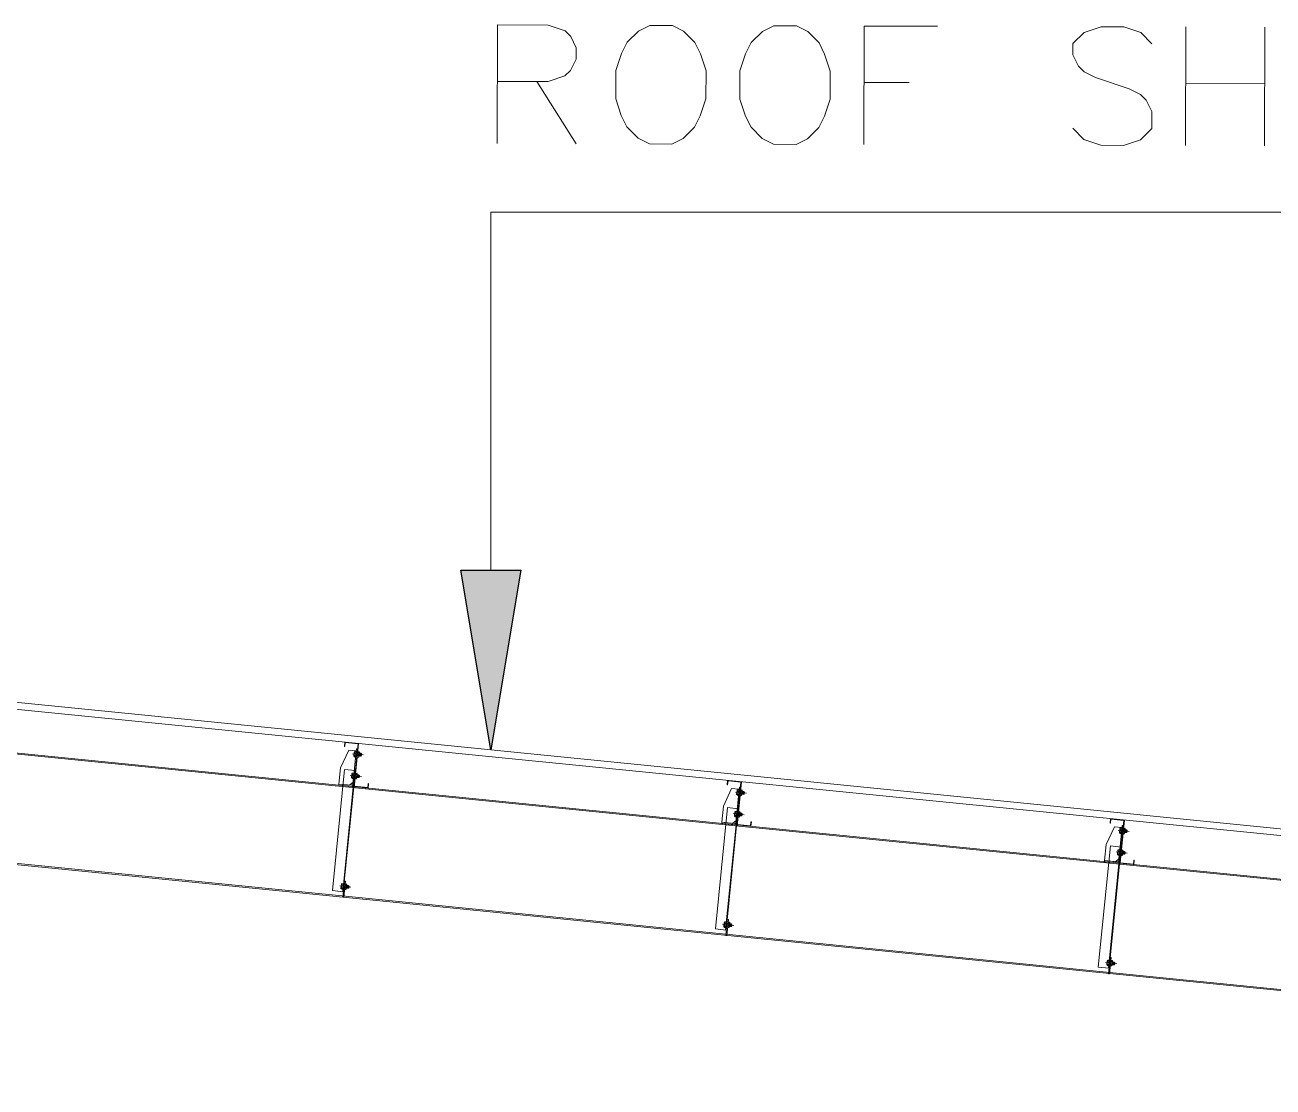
# Model space of a CAD drawing. Header units: millimetres. Extents: x 656141 to 1304589, y -54663 to 110742.
# Drawn here: x 1169830.93 to 1169839.9, y -13891.85 to -13884.22 of the extents above; entities that cross this region are included whole.
import ezdxf

# ---------------------------------------------------------------- set-up
doc = ezdxf.new("R2010")
doc.units = ezdxf.units.MM
doc.header["$LTSCALE"] = 0.35
doc.header["$MEASUREMENT"] = 0
doc.linetypes.add('CONTIN', pattern=[0, 0, 0])
doc.layers.get('0').update_dxf_attribs({"linetype": 'CONTIN'})

msp = doc.modelspace()

# ---------------------------------------------------------------- hatches: boundary and pattern name
msp.add_hatch(color=3).paths.add_polyline_path([(1169834.4923, -13888.1407), (1169834.2772, -13889.4309), (1169834.0622, -13888.1407)])

# ---------------------------------------------------------------- linework, layer by layer
at = {"color": 2, "linetype": 'Continuous', "lineweight": 15}
for p, q in [((1169839.2689, -13885.09), (1169839.2713, -13884.2384)), ((1169839.8391, -13884.2401), (1169839.8366, -13885.0916)), ((1169834.6069, -13884.6302), (1169834.8894, -13885.0771)), ((1169836.9588, -13884.6371), (1169837.2832, -13884.6381)), ((1169839.2702, -13884.6439), (1169839.8379, -13884.6456))]:
    msp.add_line(p, q, dxfattribs=at)
at = {"color": 3, "linetype": 'Continuous', "lineweight": 5}
for p, q in [((1169834.2772, -13888.1407), (1169834.2773, -13885.5697)), ((1169834.2773, -13885.5697), (1169842.4726, -13885.5699))]:
    msp.add_line(p, q, dxfattribs=at)
at = {"color": 5, "linetype": 'Continuous', "lineweight": 5}
for p, q in [((1169808.2556, -13886.8288), (1169848.0503, -13890.8082)), ((1169808.2946, -13886.8828), (1169848.0453, -13890.8578))]:
    msp.add_line(p, q, dxfattribs=at)
at = {"color": 7, "linetype": 'Continuous', "lineweight": 5}
for p, q in [((1169808.7092, -13887.2372), (1169835.6081, -13889.9271)), ((1169809.4277, -13888.1175), (1169846.896, -13891.854)), ((1169833.2951, -13889.7036), (1169833.3269, -13889.386)), ((1169836.0462, -13889.9787), (1169836.078, -13889.6611)), ((1169835.6081, -13889.9271), (1169846.5539, -13891.0217)), ((1169838.7973, -13890.2539), (1169838.8291, -13889.9362))]:
    msp.add_line(p, q, dxfattribs=at)
at = {"color": 1, "linetype": 'Continuous', "lineweight": 5}
for p, q in [((1169808.717, -13887.2458), (1169835.6073, -13889.9348)), ((1169809.4277, -13888.1097), (1169846.896, -13891.8462)), ((1169835.603, -13889.9344), (1169846.5569, -13891.0298))]:
    msp.add_line(p, q, dxfattribs=at)
at = {"color": 254, "linetype": 'Continuous', "lineweight": 9, "true_color": 0xdcdcdc}
for p, q in [((1169833.3626, -13889.4678), (1169833.283, -13889.4598)), ((1169833.3472, -13889.6227), (1169833.2675, -13889.6148)), ((1169836.1137, -13889.7429), (1169836.0341, -13889.7349)), ((1169836.0983, -13889.8979), (1169836.0186, -13889.8899)), ((1169838.8648, -13890.018), (1169838.7852, -13890.0101)), ((1169838.8494, -13890.173), (1169838.7697, -13890.165)), ((1169833.2724, -13890.4172), (1169833.1912, -13890.4091)), ((1169836.0235, -13890.6924), (1169835.9423, -13890.6842)), ((1169838.7747, -13890.9675), (1169838.6934, -13890.9593))]:
    msp.add_line(p, q, dxfattribs=at)
at = {"color": 7, "linetype": 'Continuous', "lineweight": 25}
for p, q in [((1169833.2945, -13889.4751), (1169833.2973, -13889.4472)), ((1169833.2959, -13889.4706), (1169833.2984, -13889.452)), ((1169833.2973, -13889.452), (1169833.2993, -13889.4427)), ((1169833.2984, -13889.4552), (1169833.3309, -13889.452)), ((1169833.2993, -13889.4438), (1169833.3101, -13889.4427)), ((1169833.321, -13889.4459), (1169833.3318, -13889.4448)), ((1169833.329, -13889.4738), (1169833.3315, -13889.4552)), ((1169833.3301, -13889.4786), (1169833.3329, -13889.4507)), ((1169833.3309, -13889.4552), (1169833.3329, -13889.4459)), ((1169833.3313, -13889.4726), (1169833.3327, -13889.4671)), ((1169833.3317, -13889.4744), (1169833.3348, -13889.4626)), ((1169833.3322, -13889.473), (1169833.336, -13889.4581)), ((1169833.3324, -13889.457), (1169833.3335, -13889.4561)), ((1169833.3335, -13889.457), (1169833.3347, -13889.4556)), ((1169833.3335, -13889.4747), (1169833.3381, -13889.457)), ((1169833.3347, -13889.4733), (1169833.3393, -13889.4556)), ((1169833.3347, -13889.4574), (1169833.3368, -13889.4556)), ((1169833.3368, -13889.4574), (1169833.338, -13889.456)), ((1169833.3368, -13889.4751), (1169833.3414, -13889.4574)), ((1169833.338, -13889.4736), (1169833.3426, -13889.456)), ((1169833.338, -13889.4577), (1169833.3401, -13889.456)), ((1169833.3401, -13889.4577), (1169833.3413, -13889.4563)), ((1169833.3401, -13889.4754), (1169833.3447, -13889.4577)), ((1169833.3413, -13889.4739), (1169833.3459, -13889.4563)), ((1169833.3413, -13889.4581), (1169833.3434, -13889.4563)), ((1169833.3434, -13889.4581), (1169833.3446, -13889.4566)), ((1169833.3434, -13889.4688), (1169833.3462, -13889.4581)), ((1169833.3446, -13889.4636), (1169833.3465, -13889.4566)), ((1169833.3446, -13889.4584), (1169833.3467, -13889.4566)), ((1169833.3459, -13889.4739), (1169833.3467, -13889.4584)), ((1169833.3459, -13889.4739), (1169833.3483, -13889.4664)), ((1169833.3467, -13889.4664), (1169833.3483, -13889.4584)), ((1169833.2945, -13889.4799), (1169833.2965, -13889.4706)), ((1169833.2956, -13889.481), (1169833.3064, -13889.4799)), ((1169833.2965, -13889.4738), (1169833.329, -13889.4706)), ((1169833.3173, -13889.4831), (1169833.3281, -13889.4821)), ((1169833.3281, -13889.4831), (1169833.3301, -13889.4738)), ((1169833.3306, -13889.4741), (1169833.3315, -13889.474)), ((1169833.3308, -13889.4741), (1169833.3315, -13889.4715)), ((1169833.3315, -13889.4741), (1169833.3327, -13889.4726)), ((1169833.3327, -13889.4744), (1169833.3348, -13889.4726)), ((1169833.3348, -13889.4744), (1169833.336, -13889.473)), ((1169833.336, -13889.4747), (1169833.3381, -13889.473)), ((1169833.3381, -13889.4747), (1169833.3393, -13889.4733)), ((1169833.3393, -13889.4751), (1169833.3414, -13889.4733)), ((1169833.3414, -13889.4751), (1169833.3426, -13889.4736)), ((1169833.3426, -13889.4754), (1169833.3447, -13889.4736)), ((1169833.3447, -13889.4754), (1169833.3459, -13889.4739)), ((1169833.279, -13889.63), (1169833.2818, -13889.6021)), ((1169833.279, -13889.6348), (1169833.281, -13889.6255)), ((1169833.2801, -13889.6359), (1169833.2909, -13889.6348)), ((1169833.2804, -13889.6255), (1169833.2829, -13889.6069)), ((1169833.281, -13889.6288), (1169833.3136, -13889.6255)), ((1169833.2818, -13889.6069), (1169833.2838, -13889.5976)), ((1169833.2829, -13889.6102), (1169833.3154, -13889.6069)), ((1169833.2838, -13889.5987), (1169833.2947, -13889.5976)), ((1169833.3018, -13889.6381), (1169833.3126, -13889.637)), ((1169833.3055, -13889.6009), (1169833.3163, -13889.5998)), ((1169833.3126, -13889.6381), (1169833.3146, -13889.6288)), ((1169833.3136, -13889.6288), (1169833.316, -13889.6102)), ((1169833.3146, -13889.6336), (1169833.3174, -13889.6057)), ((1169833.3151, -13889.629), (1169833.316, -13889.6289)), ((1169833.3153, -13889.629), (1169833.316, -13889.6265)), ((1169833.3154, -13889.6102), (1169833.3174, -13889.6009)), ((1169833.3158, -13889.6276), (1169833.3172, -13889.622)), ((1169833.316, -13889.629), (1169833.3172, -13889.6276)), ((1169833.3162, -13889.6293), (1169833.3193, -13889.6176)), ((1169833.3167, -13889.6279), (1169833.3205, -13889.6131)), ((1169833.3169, -13889.612), (1169833.318, -13889.6111)), ((1169833.3172, -13889.6293), (1169833.3193, -13889.6276)), ((1169833.318, -13889.612), (1169833.3192, -13889.6106)), ((1169833.318, -13889.6297), (1169833.3226, -13889.612)), ((1169833.3192, -13889.6282), (1169833.3238, -13889.6106)), ((1169833.3192, -13889.6123), (1169833.3213, -13889.6106)), ((1169833.3193, -13889.6293), (1169833.3205, -13889.6279)), ((1169833.3205, -13889.6297), (1169833.3226, -13889.6279)), ((1169833.3213, -13889.6123), (1169833.3225, -13889.6109)), ((1169833.3213, -13889.63), (1169833.3259, -13889.6123)), ((1169833.3225, -13889.6286), (1169833.3271, -13889.6109)), ((1169833.3225, -13889.6127), (1169833.3246, -13889.6109)), ((1169833.3226, -13889.6297), (1169833.3238, -13889.6282)), ((1169833.3238, -13889.63), (1169833.3259, -13889.6282)), ((1169833.3246, -13889.6127), (1169833.3258, -13889.6112)), ((1169833.3246, -13889.6304), (1169833.3292, -13889.6127)), ((1169833.3258, -13889.6289), (1169833.3304, -13889.6112)), ((1169833.3258, -13889.613), (1169833.3279, -13889.6112)), ((1169833.3259, -13889.63), (1169833.3271, -13889.6286)), ((1169833.3271, -13889.6304), (1169833.3292, -13889.6286)), ((1169833.3279, -13889.613), (1169833.3291, -13889.6116)), ((1169833.3279, -13889.6237), (1169833.3307, -13889.613)), ((1169833.3291, -13889.6185), (1169833.331, -13889.6116)), ((1169833.3291, -13889.6133), (1169833.3312, -13889.6116)), ((1169833.3292, -13889.6304), (1169833.3304, -13889.6289)), ((1169833.3304, -13889.6289), (1169833.3312, -13889.6133)), ((1169833.3304, -13889.6289), (1169833.3328, -13889.6213)), ((1169833.3312, -13889.6213), (1169833.3328, -13889.6133)), ((1169836.0456, -13889.7502), (1169836.0484, -13889.7223)), ((1169836.047, -13889.7457), (1169836.0495, -13889.7271)), ((1169836.0484, -13889.7271), (1169836.0504, -13889.7178)), ((1169836.0495, -13889.7303), (1169836.082, -13889.7271)), ((1169836.0504, -13889.7189), (1169836.0613, -13889.7178)), ((1169836.0721, -13889.7211), (1169836.0829, -13889.72)), ((1169836.0801, -13889.7489), (1169836.0826, -13889.7303)), ((1169836.0812, -13889.7537), (1169836.084, -13889.7259)), ((1169836.082, -13889.7303), (1169836.084, -13889.7211)), ((1169836.0828, -13889.7495), (1169836.0859, -13889.7377)), ((1169836.0833, -13889.7481), (1169836.0871, -13889.7333)), ((1169836.0835, -13889.7322), (1169836.0846, -13889.7312)), ((1169836.0846, -13889.7322), (1169836.0858, -13889.7307)), ((1169836.0846, -13889.7499), (1169836.0892, -13889.7322)), ((1169836.0858, -13889.7484), (1169836.0904, -13889.7307)), ((1169836.0858, -13889.7325), (1169836.0879, -13889.7307)), ((1169836.0879, -13889.7325), (1169836.0891, -13889.731)), ((1169836.0879, -13889.7502), (1169836.0925, -13889.7325)), ((1169836.0891, -13889.7487), (1169836.0937, -13889.731)), ((1169836.0891, -13889.7328), (1169836.0912, -13889.731)), ((1169836.0912, -13889.7328), (1169836.0925, -13889.7314)), ((1169836.0912, -13889.7505), (1169836.0958, -13889.7328)), ((1169836.0925, -13889.7491), (1169836.097, -13889.7314)), ((1169836.0925, -13889.7332), (1169836.0945, -13889.7314)), ((1169836.0945, -13889.7332), (1169836.0957, -13889.7317)), ((1169836.0945, -13889.7439), (1169836.0973, -13889.7332)), ((1169836.0957, -13889.7387), (1169836.0976, -13889.7317)), ((1169836.0957, -13889.7335), (1169836.0978, -13889.7317)), ((1169836.097, -13889.7491), (1169836.0978, -13889.7335)), ((1169836.0978, -13889.7415), (1169836.0994, -13889.7335)), ((1169836.0456, -13889.755), (1169836.0476, -13889.7457)), ((1169836.0467, -13889.7561), (1169836.0575, -13889.755)), ((1169836.0476, -13889.7489), (1169836.0801, -13889.7457)), ((1169836.0684, -13889.7582), (1169836.0792, -13889.7572)), ((1169836.0792, -13889.7582), (1169836.0812, -13889.7489)), ((1169836.0817, -13889.7492), (1169836.0826, -13889.7491)), ((1169836.0819, -13889.7492), (1169836.0826, -13889.7466)), ((1169836.0824, -13889.7477), (1169836.0838, -13889.7422)), ((1169836.0826, -13889.7492), (1169836.0838, -13889.7477)), ((1169836.0838, -13889.7495), (1169836.0859, -13889.7477)), ((1169836.0859, -13889.7495), (1169836.0871, -13889.7481)), ((1169836.0871, -13889.7499), (1169836.0892, -13889.7481)), ((1169836.0892, -13889.7499), (1169836.0904, -13889.7484)), ((1169836.0904, -13889.7502), (1169836.0925, -13889.7484)), ((1169836.0925, -13889.7502), (1169836.0937, -13889.7487)), ((1169836.0937, -13889.7505), (1169836.0958, -13889.7487)), ((1169836.0958, -13889.7505), (1169836.097, -13889.7491)), ((1169836.097, -13889.7491), (1169836.0994, -13889.7415)), ((1169836.0301, -13889.9051), (1169836.0329, -13889.8772)), ((1169836.0301, -13889.9099), (1169836.0321, -13889.9006)), ((1169836.0312, -13889.911), (1169836.0421, -13889.9099)), ((1169836.0315, -13889.9006), (1169836.034, -13889.882)), ((1169836.0321, -13889.9039), (1169836.0647, -13889.9006)), ((1169836.0329, -13889.882), (1169836.0349, -13889.8728)), ((1169836.034, -13889.8853), (1169836.0665, -13889.882)), ((1169836.0349, -13889.8738), (1169836.0458, -13889.8728)), ((1169836.0529, -13889.9132), (1169836.0637, -13889.9121)), ((1169836.0566, -13889.876), (1169836.0674, -13889.8749)), ((1169836.0637, -13889.9132), (1169836.0657, -13889.9039)), ((1169836.0647, -13889.9039), (1169836.0671, -13889.8853)), ((1169836.0657, -13889.9087), (1169836.0685, -13889.8808)), ((1169836.0662, -13889.9041), (1169836.0671, -13889.9041)), ((1169836.0664, -13889.9041), (1169836.0671, -13889.9016)), ((1169836.0665, -13889.8853), (1169836.0685, -13889.876)), ((1169836.0669, -13889.9027), (1169836.0683, -13889.8971)), ((1169836.0671, -13889.9041), (1169836.0683, -13889.9027)), ((1169836.0673, -13889.9045), (1169836.0704, -13889.8927)), ((1169836.0678, -13889.903), (1169836.0716, -13889.8882)), ((1169836.068, -13889.8871), (1169836.0691, -13889.8862)), ((1169836.0683, -13889.9045), (1169836.0704, -13889.9027)), ((1169836.0691, -13889.8871), (1169836.0703, -13889.8857)), ((1169836.0691, -13889.9048), (1169836.0737, -13889.8871)), ((1169836.0703, -13889.9033), (1169836.0749, -13889.8857)), ((1169836.0703, -13889.8875), (1169836.0724, -13889.8857)), ((1169836.0704, -13889.9045), (1169836.0716, -13889.903)), ((1169836.0716, -13889.9048), (1169836.0737, -13889.903)), ((1169836.0724, -13889.8875), (1169836.0736, -13889.886)), ((1169836.0724, -13889.9051), (1169836.077, -13889.8875)), ((1169836.0736, -13889.9037), (1169836.0782, -13889.886)), ((1169836.0736, -13889.8878), (1169836.0757, -13889.886)), ((1169836.0737, -13889.9048), (1169836.0749, -13889.9033)), ((1169836.0749, -13889.9051), (1169836.077, -13889.9033)), ((1169836.0757, -13889.8878), (1169836.0769, -13889.8863)), ((1169836.0757, -13889.9055), (1169836.0803, -13889.8878)), ((1169836.0769, -13889.904), (1169836.0815, -13889.8863)), ((1169836.0769, -13889.8881), (1169836.079, -13889.8863)), ((1169836.077, -13889.9051), (1169836.0782, -13889.9037)), ((1169836.0782, -13889.9055), (1169836.0803, -13889.9037)), ((1169836.079, -13889.8881), (1169836.0802, -13889.8867)), ((1169836.079, -13889.8988), (1169836.0818, -13889.8881)), ((1169836.0802, -13889.8936), (1169836.0821, -13889.8867)), ((1169836.0802, -13889.8885), (1169836.0823, -13889.8867)), ((1169836.0803, -13889.9055), (1169836.0815, -13889.904)), ((1169836.0815, -13889.904), (1169836.0823, -13889.8885)), ((1169836.0815, -13889.904), (1169836.0839, -13889.8964)), ((1169836.0823, -13889.8964), (1169836.0839, -13889.8885)), ((1169838.7967, -13890.0253), (1169838.7995, -13889.9974)), ((1169838.7981, -13890.0208), (1169838.8006, -13890.0022)), ((1169838.7995, -13890.0022), (1169838.8015, -13889.9929)), ((1169838.8006, -13890.0054), (1169838.8331, -13890.0022)), ((1169838.8015, -13889.994), (1169838.8124, -13889.9929)), ((1169838.8232, -13889.9962), (1169838.834, -13889.9951)), ((1169838.8312, -13890.0241), (1169838.8337, -13890.0054)), ((1169838.8323, -13890.0289), (1169838.8351, -13890.001)), ((1169838.8331, -13890.0054), (1169838.8351, -13889.9962)), ((1169838.8346, -13890.0073), (1169838.8357, -13890.0063)), ((1169838.8357, -13890.0073), (1169838.8369, -13890.0058)), ((1169838.8369, -13890.0235), (1169838.8415, -13890.0058)), ((1169838.8369, -13890.0076), (1169838.839, -13890.0058)), ((1169838.839, -13890.0076), (1169838.8402, -13890.0062)), ((1169838.8402, -13890.0239), (1169838.8448, -13890.0062)), ((1169838.8402, -13890.0079), (1169838.8423, -13890.0062)), ((1169838.8423, -13890.0079), (1169838.8436, -13890.0065)), ((1169838.8436, -13890.0242), (1169838.8481, -13890.0065)), ((1169838.8436, -13890.0083), (1169838.8456, -13890.0065)), ((1169838.8456, -13890.0083), (1169838.8468, -13890.0068)), ((1169838.8468, -13890.0138), (1169838.8487, -13890.0068)), ((1169838.8468, -13890.0086), (1169838.8489, -13890.0068)), ((1169838.7967, -13890.0301), (1169838.7987, -13890.0208)), ((1169838.7978, -13890.0312), (1169838.8086, -13890.0301)), ((1169838.7987, -13890.0241), (1169838.8312, -13890.0208)), ((1169838.8195, -13890.0333), (1169838.8303, -13890.0322)), ((1169838.8303, -13890.0333), (1169838.8323, -13890.0241)), ((1169838.8328, -13890.0243), (1169838.8337, -13890.0242)), ((1169838.833, -13890.0243), (1169838.8337, -13890.0218)), ((1169838.8335, -13890.0229), (1169838.8349, -13890.0173)), ((1169838.8337, -13890.0243), (1169838.8349, -13890.0229)), ((1169838.8339, -13890.0246), (1169838.837, -13890.0128)), ((1169838.8344, -13890.0232), (1169838.8382, -13890.0084)), ((1169838.8349, -13890.0246), (1169838.837, -13890.0229)), ((1169838.8357, -13890.0249), (1169838.8403, -13890.0073)), ((1169838.837, -13890.0246), (1169838.8382, -13890.0232)), ((1169838.8382, -13890.0249), (1169838.8403, -13890.0232)), ((1169838.839, -13890.0253), (1169838.8436, -13890.0076)), ((1169838.8403, -13890.0249), (1169838.8415, -13890.0235)), ((1169838.8415, -13890.0253), (1169838.8436, -13890.0235)), ((1169838.8423, -13890.0256), (1169838.8469, -13890.0079)), ((1169838.8436, -13890.0253), (1169838.8448, -13890.0239)), ((1169838.8448, -13890.0256), (1169838.8469, -13890.0239)), ((1169838.8456, -13890.019), (1169838.8484, -13890.0083)), ((1169838.8469, -13890.0256), (1169838.8481, -13890.0242)), ((1169838.8481, -13890.0242), (1169838.8489, -13890.0086)), ((1169838.8481, -13890.0242), (1169838.8505, -13890.0166)), ((1169838.8489, -13890.0166), (1169838.8505, -13890.0086)), ((1169838.7812, -13890.1802), (1169838.784, -13890.1524)), ((1169838.7812, -13890.185), (1169838.7832, -13890.1758)), ((1169838.7823, -13890.1861), (1169838.7932, -13890.185)), ((1169838.7826, -13890.1758), (1169838.7851, -13890.1572)), ((1169838.7832, -13890.179), (1169838.8158, -13890.1758)), ((1169838.784, -13890.1572), (1169838.786, -13890.1479)), ((1169838.7851, -13890.1604), (1169838.8176, -13890.1572)), ((1169838.786, -13890.1489), (1169838.7969, -13890.1479)), ((1169838.8077, -13890.1511), (1169838.8185, -13890.15)), ((1169838.8148, -13890.1883), (1169838.8168, -13890.179)), ((1169838.8158, -13890.179), (1169838.8182, -13890.1604)), ((1169838.8168, -13890.1838), (1169838.8196, -13890.1559)), ((1169838.8173, -13890.1792), (1169838.8182, -13890.1791)), ((1169838.8175, -13890.1792), (1169838.8182, -13890.1767)), ((1169838.8176, -13890.1604), (1169838.8196, -13890.1511)), ((1169838.818, -13890.1778), (1169838.8194, -13890.1723)), ((1169838.8182, -13890.1792), (1169838.8194, -13890.1778)), ((1169838.8184, -13890.1796), (1169838.8215, -13890.1678)), ((1169838.8189, -13890.1781), (1169838.8227, -13890.1633)), ((1169838.8191, -13890.1622), (1169838.8202, -13890.1613)), ((1169838.8194, -13890.1796), (1169838.8215, -13890.1778)), ((1169838.8202, -13890.1622), (1169838.8214, -13890.1608)), ((1169838.8202, -13890.1799), (1169838.8248, -13890.1622)), ((1169838.8214, -13890.1785), (1169838.826, -13890.1608)), ((1169838.8214, -13890.1626), (1169838.8235, -13890.1608)), ((1169838.8215, -13890.1796), (1169838.8227, -13890.1781)), ((1169838.8227, -13890.1799), (1169838.8248, -13890.1781)), ((1169838.8235, -13890.1626), (1169838.8247, -13890.1611)), ((1169838.8235, -13890.1802), (1169838.8281, -13890.1626)), ((1169838.8247, -13890.1788), (1169838.8293, -13890.1611)), ((1169838.8247, -13890.1629), (1169838.8268, -13890.1611)), ((1169838.8248, -13890.1799), (1169838.826, -13890.1785)), ((1169838.826, -13890.1802), (1169838.8281, -13890.1785)), ((1169838.8268, -13890.1629), (1169838.8281, -13890.1614)), ((1169838.8268, -13890.1806), (1169838.8314, -13890.1629)), ((1169838.8281, -13890.1791), (1169838.8326, -13890.1614)), ((1169838.8281, -13890.1632), (1169838.8301, -13890.1614)), ((1169838.8281, -13890.1802), (1169838.8293, -13890.1788)), ((1169838.8293, -13890.1806), (1169838.8314, -13890.1788)), ((1169838.8301, -13890.1632), (1169838.8313, -13890.1618)), ((1169838.8301, -13890.1739), (1169838.8329, -13890.1632)), ((1169838.8313, -13890.1687), (1169838.8332, -13890.1618)), ((1169838.8313, -13890.1636), (1169838.8334, -13890.1618)), ((1169838.8314, -13890.1806), (1169838.8326, -13890.1791)), ((1169838.8326, -13890.1791), (1169838.8334, -13890.1636)), ((1169838.8326, -13890.1791), (1169838.835, -13890.1715)), ((1169838.8334, -13890.1715), (1169838.835, -13890.1636)), ((1169838.804, -13890.1883), (1169838.8148, -13890.1872)), ((1169833.2027, -13890.4244), (1169833.2055, -13890.3965)), ((1169833.2027, -13890.4292), (1169833.2047, -13890.4199)), ((1169833.2038, -13890.4303), (1169833.2147, -13890.4292)), ((1169833.2041, -13890.4199), (1169833.2066, -13890.4013)), ((1169833.2047, -13890.4233), (1169833.2388, -13890.4199)), ((1169833.2055, -13890.4013), (1169833.2075, -13890.392)), ((1169833.2066, -13890.4047), (1169833.2407, -13890.4013)), ((1169833.2075, -13890.3931), (1169833.2184, -13890.392)), ((1169833.227, -13890.4326), (1169833.2379, -13890.4315)), ((1169833.2307, -13890.3954), (1169833.2416, -13890.3943)), ((1169833.2379, -13890.4326), (1169833.2399, -13890.4233)), ((1169833.2388, -13890.4233), (1169833.2413, -13890.4047)), ((1169833.2399, -13890.4281), (1169833.2427, -13890.4002)), ((1169833.2404, -13890.4235), (1169833.2412, -13890.4234)), ((1169833.2406, -13890.4235), (1169833.2412, -13890.421)), ((1169833.2407, -13890.4047), (1169833.2427, -13890.3954)), ((1169833.2411, -13890.4221), (1169833.2425, -13890.4165)), ((1169833.2412, -13890.4235), (1169833.2425, -13890.4221)), ((1169833.2415, -13890.4239), (1169833.2446, -13890.4121)), ((1169833.242, -13890.4224), (1169833.2458, -13890.4076)), ((1169833.2421, -13890.4065), (1169833.2433, -13890.4056)), ((1169833.2425, -13890.4239), (1169833.2446, -13890.4221)), ((1169833.2433, -13890.4065), (1169833.2445, -13890.4051)), ((1169833.2433, -13890.4242), (1169833.2479, -13890.4065)), ((1169833.2445, -13890.4227), (1169833.2491, -13890.4051)), ((1169833.2445, -13890.4068), (1169833.2466, -13890.4051)), ((1169833.2446, -13890.4239), (1169833.2458, -13890.4224)), ((1169833.2458, -13890.4242), (1169833.2479, -13890.4224)), ((1169833.2466, -13890.4068), (1169833.2478, -13890.4054)), ((1169833.2466, -13890.4245), (1169833.2512, -13890.4068)), ((1169833.2478, -13890.4231), (1169833.2524, -13890.4054)), ((1169833.2478, -13890.4072), (1169833.2499, -13890.4054)), ((1169833.2479, -13890.4242), (1169833.2491, -13890.4227)), ((1169833.2491, -13890.4245), (1169833.2512, -13890.4227)), ((1169833.2499, -13890.4072), (1169833.2511, -13890.4057)), ((1169833.2499, -13890.4249), (1169833.2545, -13890.4072)), ((1169833.2511, -13890.4234), (1169833.2557, -13890.4057)), ((1169833.2511, -13890.4075), (1169833.2532, -13890.4057)), ((1169833.2512, -13890.4245), (1169833.2524, -13890.4231)), ((1169833.2524, -13890.4249), (1169833.2545, -13890.4231)), ((1169833.2532, -13890.4075), (1169833.2544, -13890.4061)), ((1169833.2532, -13890.4182), (1169833.256, -13890.4075)), ((1169833.2544, -13890.413), (1169833.2563, -13890.4061)), ((1169833.2544, -13890.4078), (1169833.2565, -13890.4061)), ((1169833.2545, -13890.4249), (1169833.2557, -13890.4234)), ((1169833.2557, -13890.4234), (1169833.2565, -13890.4078)), ((1169833.2557, -13890.4234), (1169833.2581, -13890.4158)), ((1169833.2565, -13890.4158), (1169833.2581, -13890.4078)), ((1169835.9538, -13890.6995), (1169835.9566, -13890.6716)), ((1169835.9538, -13890.7043), (1169835.9558, -13890.695)), ((1169835.9549, -13890.7053), (1169835.9658, -13890.7043)), ((1169835.9552, -13890.695), (1169835.9577, -13890.6764)), ((1169835.9558, -13890.6984), (1169835.9899, -13890.695)), ((1169835.9566, -13890.6764), (1169835.9586, -13890.6671)), ((1169835.9577, -13890.6798), (1169835.9918, -13890.6764)), ((1169835.9586, -13890.6682), (1169835.9695, -13890.6671)), ((1169835.9781, -13890.7077), (1169835.989, -13890.7066)), ((1169835.9818, -13890.6705), (1169835.9927, -13890.6694)), ((1169835.989, -13890.7077), (1169835.991, -13890.6984)), ((1169835.9899, -13890.6984), (1169835.9924, -13890.6798)), ((1169835.991, -13890.7032), (1169835.9938, -13890.6753)), ((1169835.9915, -13890.6986), (1169835.9923, -13890.6985)), ((1169835.9917, -13890.6986), (1169835.9923, -13890.6961)), ((1169835.9918, -13890.6798), (1169835.9938, -13890.6705)), ((1169835.9922, -13890.6972), (1169835.9936, -13890.6916)), ((1169835.9923, -13890.6986), (1169835.9936, -13890.6972)), ((1169835.9926, -13890.699), (1169835.9957, -13890.6872)), ((1169835.9931, -13890.6975), (1169835.9969, -13890.6827)), ((1169835.9932, -13890.6816), (1169835.9944, -13890.6807)), ((1169835.9936, -13890.699), (1169835.9957, -13890.6972)), ((1169835.9944, -13890.6816), (1169835.9956, -13890.6802)), ((1169835.9944, -13890.6993), (1169835.999, -13890.6816)), ((1169835.9956, -13890.6978), (1169836.0002, -13890.6802)), ((1169835.9956, -13890.682), (1169835.9977, -13890.6802)), ((1169835.9957, -13890.699), (1169835.9969, -13890.6975)), ((1169835.9969, -13890.6993), (1169835.999, -13890.6975)), ((1169835.9977, -13890.682), (1169835.9989, -13890.6805)), ((1169835.9977, -13890.6996), (1169836.0023, -13890.682)), ((1169835.9989, -13890.6982), (1169836.0035, -13890.6805)), ((1169835.9989, -13890.6823), (1169836.001, -13890.6805)), ((1169835.999, -13890.6993), (1169836.0002, -13890.6978)), ((1169836.0002, -13890.6996), (1169836.0023, -13890.6978)), ((1169836.001, -13890.6823), (1169836.0022, -13890.6808)), ((1169836.001, -13890.6999), (1169836.0056, -13890.6823)), ((1169836.0022, -13890.6985), (1169836.0068, -13890.6808)), ((1169836.0022, -13890.6826), (1169836.0043, -13890.6808)), ((1169836.0023, -13890.6996), (1169836.0035, -13890.6982)), ((1169836.0035, -13890.6999), (1169836.0056, -13890.6982)), ((1169836.0043, -13890.6826), (1169836.0055, -13890.6812)), ((1169836.0043, -13890.6933), (1169836.0071, -13890.6826)), ((1169836.0055, -13890.6881), (1169836.0074, -13890.6812)), ((1169836.0055, -13890.6829), (1169836.0076, -13890.6812)), ((1169836.0056, -13890.6999), (1169836.0068, -13890.6985)), ((1169836.0068, -13890.6985), (1169836.0076, -13890.6829)), ((1169836.0068, -13890.6985), (1169836.0092, -13890.6909)), ((1169836.0076, -13890.6909), (1169836.0092, -13890.6829)), ((1169838.7049, -13890.9746), (1169838.7077, -13890.9467)), ((1169838.7049, -13890.9794), (1169838.707, -13890.9701)), ((1169838.706, -13890.9805), (1169838.7169, -13890.9794)), ((1169838.7063, -13890.9701), (1169838.7088, -13890.9515)), ((1169838.707, -13890.9735), (1169838.741, -13890.9701)), ((1169838.7077, -13890.9515), (1169838.7097, -13890.9422)), ((1169838.7088, -13890.9549), (1169838.7429, -13890.9515)), ((1169838.7097, -13890.9433), (1169838.7206, -13890.9422)), ((1169838.7292, -13890.9828), (1169838.7401, -13890.9817)), ((1169838.7329, -13890.9456), (1169838.7438, -13890.9445)), ((1169838.7401, -13890.9828), (1169838.7421, -13890.9735)), ((1169838.741, -13890.9735), (1169838.7435, -13890.9549)), ((1169838.7421, -13890.9783), (1169838.7449, -13890.9504)), ((1169838.7426, -13890.9737), (1169838.7435, -13890.9736)), ((1169838.7428, -13890.9737), (1169838.7435, -13890.9712)), ((1169838.7429, -13890.9549), (1169838.7449, -13890.9456)), ((1169838.7433, -13890.9723), (1169838.7447, -13890.9668)), ((1169838.7435, -13890.9737), (1169838.7447, -13890.9723)), ((1169838.7437, -13890.9741), (1169838.7468, -13890.9623)), ((1169838.7442, -13890.9726), (1169838.748, -13890.9578)), ((1169838.7443, -13890.9567), (1169838.7455, -13890.9558)), ((1169838.7447, -13890.9741), (1169838.7468, -13890.9723)), ((1169838.7455, -13890.9567), (1169838.7467, -13890.9553)), ((1169838.7455, -13890.9744), (1169838.7501, -13890.9567)), ((1169838.7467, -13890.973), (1169838.7513, -13890.9553)), ((1169838.7467, -13890.9571), (1169838.7488, -13890.9553)), ((1169838.7468, -13890.9741), (1169838.748, -13890.9726)), ((1169838.748, -13890.9744), (1169838.7501, -13890.9726)), ((1169838.7488, -13890.9571), (1169838.75, -13890.9556)), ((1169838.7488, -13890.9747), (1169838.7534, -13890.9571)), ((1169838.75, -13890.9733), (1169838.7546, -13890.9556)), ((1169838.75, -13890.9574), (1169838.7521, -13890.9556)), ((1169838.7501, -13890.9744), (1169838.7513, -13890.973)), ((1169838.7513, -13890.9747), (1169838.7534, -13890.973)), ((1169838.7521, -13890.9574), (1169838.7533, -13890.956)), ((1169838.7521, -13890.975), (1169838.7567, -13890.9574)), ((1169838.7533, -13890.9736), (1169838.7579, -13890.956)), ((1169838.7533, -13890.9577), (1169838.7554, -13890.956)), ((1169838.7534, -13890.9747), (1169838.7546, -13890.9733)), ((1169838.7546, -13890.975), (1169838.7567, -13890.9733)), ((1169838.7554, -13890.9577), (1169838.7566, -13890.9563)), ((1169838.7554, -13890.9684), (1169838.7582, -13890.9577)), ((1169838.7566, -13890.9632), (1169838.7585, -13890.9563)), ((1169838.7566, -13890.958), (1169838.7587, -13890.9563)), ((1169838.7567, -13890.975), (1169838.7579, -13890.9736)), ((1169838.7579, -13890.9736), (1169838.7587, -13890.958)), ((1169838.7579, -13890.9736), (1169838.7603, -13890.9661)), ((1169838.7587, -13890.9661), (1169838.7603, -13890.958))]:
    msp.add_line(p, q, dxfattribs=at)
at = {"color": 11, "linetype": 'Continuous', "lineweight": 15}
for p, q in [((1169833.2269, -13889.5716), (1169833.1398, -13890.4431)), ((1169833.2998, -13889.5789), (1169833.2126, -13890.4504)), ((1169833.3044, -13889.5794), (1169833.2173, -13890.4509)), ((1169833.3044, -13889.5794), (1169833.2269, -13889.5716)), ((1169835.978, -13889.8467), (1169835.8909, -13890.7182)), ((1169836.0509, -13889.854), (1169835.9637, -13890.7255)), ((1169836.0555, -13889.8544), (1169835.9684, -13890.7259)), ((1169836.0555, -13889.8544), (1169835.978, -13889.8467)), ((1169838.7292, -13890.1218), (1169838.642, -13890.9933)), ((1169838.802, -13890.1291), (1169838.7149, -13891.0006)), ((1169838.8066, -13890.1296), (1169838.7195, -13891.0011)), ((1169838.8066, -13890.1296), (1169838.7292, -13890.1218)), ((1169833.2173, -13890.4509), (1169833.1398, -13890.4431)), ((1169835.9684, -13890.7259), (1169835.8909, -13890.7182)), ((1169838.7195, -13891.0011), (1169838.642, -13890.9933))]:
    msp.add_line(p, q, dxfattribs=at)
at = {"color": 2, "linetype": 'Continuous', "lineweight": 15}
for points in [[(1169834.3217, -13885.0754), (1169834.3242, -13884.2238), (1169834.6892, -13884.2249), (1169834.8107, -13884.2658), (1169834.8511, -13884.3065), (1169834.8914, -13884.3877), (1169834.8912, -13884.4688), (1169834.8504, -13884.5498), (1169834.8097, -13884.5902), (1169834.688, -13884.6304), (1169834.323, -13884.6294)], [(1169836.9575, -13885.0832), (1169836.96, -13884.2316), (1169837.4872, -13884.2331)], [(1169839.0277, -13884.3593), (1169838.9468, -13884.278), (1169838.8253, -13884.2371), (1169838.6631, -13884.2366), (1169838.5414, -13884.2768), (1169838.46, -13884.3577), (1169838.4597, -13884.4388), (1169838.5001, -13884.52), (1169838.5405, -13884.5607), (1169838.6215, -13884.6014), (1169838.8645, -13884.6833), (1169838.9455, -13884.7241), (1169838.986, -13884.7647), (1169839.0263, -13884.846), (1169839.0259, -13884.9676), (1169838.9446, -13885.0485), (1169838.8228, -13885.0887), (1169838.6606, -13885.0882), (1169838.5391, -13885.0473), (1169838.4582, -13884.9659)]]:
    msp.add_lwpolyline(points, dxfattribs=at)
for points in [[(1169835.4191, -13884.227), (1169835.3378, -13884.2674), (1169835.2565, -13884.3482), (1169835.2157, -13884.4292), (1169835.1748, -13884.5508), (1169835.1742, -13884.7535), (1169835.2144, -13884.8753), (1169835.2547, -13884.9565), (1169835.3356, -13885.0378), (1169835.4166, -13885.0786), (1169835.5788, -13885.0791), (1169835.66, -13885.0388), (1169835.7413, -13884.9579), (1169835.7821, -13884.8769), (1169835.823, -13884.7554), (1169835.8236, -13884.5527), (1169835.7834, -13884.4309), (1169835.7431, -13884.3497), (1169835.6623, -13884.2683), (1169835.5813, -13884.2275)], [(1169836.3112, -13884.2297), (1169836.23, -13884.27), (1169836.1486, -13884.3509), (1169836.1078, -13884.4318), (1169836.0669, -13884.5534), (1169836.0663, -13884.7561), (1169836.1065, -13884.8779), (1169836.1468, -13884.9591), (1169836.2277, -13885.0404), (1169836.3087, -13885.0813), (1169836.4709, -13885.0817), (1169836.5521, -13885.0414), (1169836.6334, -13884.9605), (1169836.6742, -13884.8796), (1169836.7151, -13884.758), (1169836.7157, -13884.5553), (1169836.6756, -13884.4335), (1169836.6352, -13884.3523), (1169836.5544, -13884.271), (1169836.4734, -13884.2301)], [(1169833.3199, -13889.4244), (1169833.2943, -13889.6801), (1169833.2887, -13889.6906), (1169833.2773, -13889.694), (1169833.1844, -13889.6847), (1169833.1851, -13889.677), (1169833.2781, -13889.6863), (1169833.2838, -13889.6846), (1169833.2866, -13889.6793), (1169833.3122, -13889.4236)], [(1169833.1967, -13889.5608), (1169833.2564, -13889.4337), (1169833.3106, -13889.4391), (1169833.2881, -13889.6638), (1169833.2626, -13889.6847), (1169833.1851, -13889.677)], [(1169836.071, -13889.6995), (1169836.0454, -13889.9552), (1169836.0398, -13889.9657), (1169836.0284, -13889.9691), (1169835.9355, -13889.9598), (1169835.9362, -13889.9521), (1169836.0292, -13889.9614), (1169836.0349, -13889.9596), (1169836.0377, -13889.9544), (1169836.0633, -13889.6987)], [(1169835.9478, -13889.8359), (1169836.0075, -13889.7088), (1169836.0617, -13889.7142), (1169836.0392, -13889.9389), (1169836.0137, -13889.9598), (1169835.9362, -13889.9521)], [(1169838.8221, -13889.9746), (1169838.7965, -13890.2303), (1169838.7909, -13890.2408), (1169838.7795, -13890.2442), (1169838.6866, -13890.235), (1169838.6873, -13890.2272), (1169838.7803, -13890.2365), (1169838.786, -13890.2348), (1169838.7888, -13890.2295), (1169838.8144, -13889.9739)], [(1169838.6989, -13890.111), (1169838.7586, -13889.9839), (1169838.8128, -13889.9893), (1169838.7903, -13890.214), (1169838.7648, -13890.235), (1169838.6873, -13890.2272)]]:
    msp.add_lwpolyline(points, close=True, dxfattribs=at)
at = {"color": 3, "linetype": 'Continuous', "lineweight": -2}
msp.add_lwpolyline([(1169834.4923, -13888.1407), (1169834.2772, -13889.4309), (1169834.0622, -13888.1407)], close=True, dxfattribs=at)
at = {"color": 1, "linetype": 'Continuous', "lineweight": 15}
for points in [[(1169833.2277, -13889.4074), (1169833.2305, -13889.3795), (1169833.3235, -13889.3887), (1169833.2928, -13889.6956), (1169833.3951, -13889.7058), (1169833.3982, -13889.6748), (1169833.3951, -13889.6745), (1169833.3923, -13889.7024), (1169833.2962, -13889.6928), (1169833.3269, -13889.386), (1169833.2277, -13889.376), (1169833.2246, -13889.4071)], [(1169835.9788, -13889.6825), (1169835.9816, -13889.6546), (1169836.0746, -13889.6639), (1169836.0439, -13889.9707), (1169836.1462, -13889.9809), (1169836.1493, -13889.9499), (1169836.1462, -13889.9496), (1169836.1434, -13889.9775), (1169836.0473, -13889.9679), (1169836.078, -13889.6611), (1169835.9788, -13889.6512), (1169835.9757, -13889.6822)], [(1169838.7299, -13889.9576), (1169838.7327, -13889.9297), (1169838.8257, -13889.939), (1169838.795, -13890.2458), (1169838.8973, -13890.256), (1169838.9004, -13890.225), (1169838.8973, -13890.2247), (1169838.8945, -13890.2526), (1169838.7984, -13890.243), (1169838.8291, -13889.9362), (1169838.7299, -13889.9263), (1169838.7269, -13889.9573)]]:
    msp.add_lwpolyline(points, close=True, dxfattribs=at)
at = {"color": 7, "linetype": 'Continuous', "lineweight": 5}
for points in [[(1169833.2328, -13890.3742), (1169833.2212, -13890.4904), (1169833.2134, -13890.4896), (1169833.225, -13890.3734)], [(1169835.9839, -13890.6493), (1169835.9723, -13890.7655), (1169835.9645, -13890.7647), (1169835.9761, -13890.6485)], [(1169838.735, -13890.9244), (1169838.7234, -13891.0406), (1169838.7156, -13891.0398), (1169838.7272, -13890.9236)]]:
    msp.add_lwpolyline(points, close=True, dxfattribs=at)

doc.saveas('drawing.dxf')
